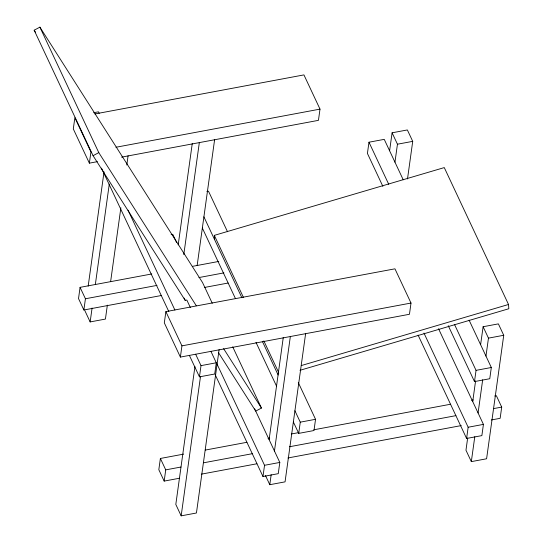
<?xml version="1.0" encoding="UTF-8"?>
<svg xmlns="http://www.w3.org/2000/svg" width="543" height="543" viewBox="0 0 543 543"><rect width="100%" height="100%" fill="white"/><g stroke="black" fill="none" stroke-linecap="round" stroke-linejoin="round"><path stroke-width="0.81" d="M89.371 163.158L90.925 151.931L74.866 117.709L73.305 128.935L89.371 163.158L97.407 161.651M151.789 273.957L80.072 287.356L78.518 298.582L83.873 309.992L161.4 295.501M83.873 309.992L85.427 298.765L80.072 287.356M88.176 286.154L104.032 171.9M107.358 305.152L105.423 319.074L90.152 321.924L92.086 308.01M95.344 284.505L109.286 184.057M110.616 281.647L120.865 207.806M126.804 165.004L128.087 155.773M165.88 311.634L164.319 322.861L180.385 357.084L409.456 314.275L411.01 303.048L394.951 268.826L165.88 311.634L181.939 345.857L180.385 357.084M178.206 244.859L192.256 143.576M183.792 254.592L199.356 142.429M183.677 454.111L160.382 458.468L158.821 469.695L164.176 481.098L179.448 478.247M164.176 481.098L165.73 469.871L160.382 458.468M197.157 265.479L214.621 139.605M194.944 366.573L175.81 504.44L181.165 515.85L196.437 512.999L219.1 349.678M210.928 351.375L216.277 362.778L214.723 374.005L199.451 376.862L201.005 365.636L195.656 354.226M181.165 515.85L200.516 376.394M254.64 408.811L279.808 462.439L278.254 473.666L262.982 476.516L264.536 465.29L216.752 363.464M269.104 439.62L283.27 337.502M94.855 113.969L303.937 74.9L320.003 109.123L318.442 120.349L121.571 157.137M305.634 333.531L285.055 481.858L269.783 484.709L271.167 474.731M274.453 451.029L290.369 336.348M298.297 382.557L315.544 419.305L313.99 430.531L298.718 433.389L300.272 422.162L294.917 410.752M403.232 179.808L384.247 139.361L368.975 142.212L367.421 153.438L382.869 186.358M389.602 150.764L392.094 132.804L407.365 129.947L412.721 141.356L407.501 178.959M394.958 162.174L397.449 144.207L392.094 132.804M438.527 328.719L483.426 424.388L481.872 435.615L466.6 438.466L468.154 427.239L423.961 333.069M469.098 320.153L491.32 367.502L489.766 378.729L474.494 381.586L476.048 370.36L454.491 324.422M467.672 437.943L465.969 450.222L471.324 461.625L486.596 458.774L503.734 335.282L498.379 323.872L483.107 326.73L480.616 344.69M472.722 401.569L475.6 380.819M471.324 461.625L474.786 436.681M478.078 412.979L482.679 379.774M485.971 356.099L488.462 338.133L483.107 326.73M494.7 395.99L496.356 395.684L501.705 407.094L500.151 418.32L491.306 419.97M190.328 307.481L186.833 300.041L185.183 300.347L93.063 155.685L34.168 30.204L39.897 27.15L202.553 282.57L212.245 303.225M93.063 155.685L98.785 152.631L196.288 305.736M232.716 346.841L261.441 408.051L255.719 411.105L218.381 352.468M214.614 239.646L214.309 235.377L444.276 167.59L508.519 304.48L508.832 308.743L299.987 370.306M301.304 365.561L508.519 304.48M93.674 112.72L98.5 111.817L99.213 113.338M115.917 147.262L320.003 109.123M397.449 144.207L412.721 141.356M206.863 191.462L208.471 191.163L227.517 231.739M171.126 234.59L172.735 234.291L176.658 242.653M192.331 266.382L218.788 261.434M85.427 298.765L156.988 285.394M198.908 277.561L223.906 272.885M204.752 287.403L228.094 283.039M181.939 345.857L411.01 303.048M201.005 365.636L216.277 362.778M488.462 338.133L503.734 335.282M476.048 370.36L491.32 367.502M300.272 422.162L315.544 419.305M205.315 450.072L246.916 442.294M268.025 438.35L269.688 438.038M291.36 433.993L298.86 432.588M313.861 429.784L450.541 404.243M471.589 400.313L473.238 400.001M165.73 469.871L181.002 467.021M203.686 462.779L252.271 453.704M289.473 446.753L455.889 415.653M493.668 408.594L501.705 407.094M201.344 474.154L256.873 463.776M287.926 457.973L461.272 425.583M264.536 465.29L279.808 462.439M468.154 427.239L483.426 424.388M34.168 30.204L35.533 32.342M223.628 348.667L261.441 408.051M368.975 142.212L388.74 184.321M448.26 325.698L474.494 381.586M418.11 335.14L466.6 438.466M214.309 235.377L243.379 297.32M263.837 340.909L278.552 372.267L278.654 373.686M203.903 216.827L241.893 297.761M262.35 341.357L278.138 375.003M202.349 228.053L235.458 298.609M255.977 342.321L276.489 386.032M293.363 421.979L298.718 433.389M184.111 298.053L185.183 300.347M265.5 475.587L269.783 484.709M215.204 374.731L262.982 476.516M128.067 210.209L174.907 310.026M39.897 27.15L98.785 152.631M101.48 168.113L168.832 311.628M189.364 355.373L199.451 376.862M84.796 310.521L90.152 321.924"/></g></svg>
